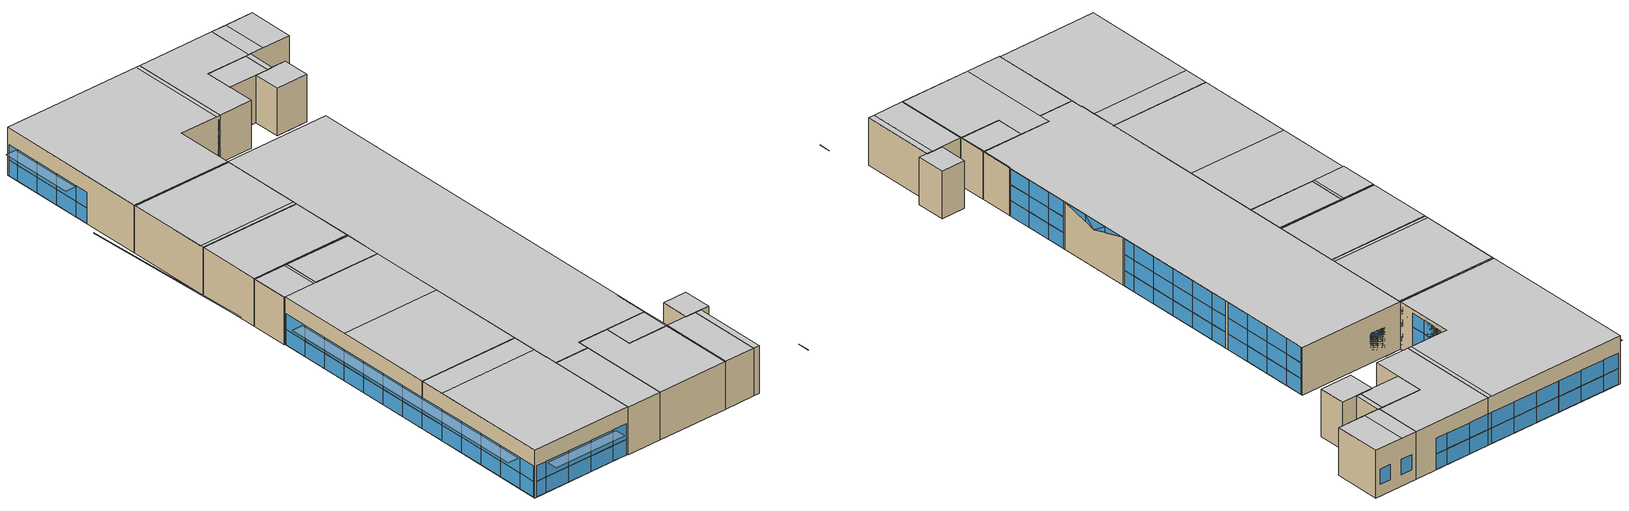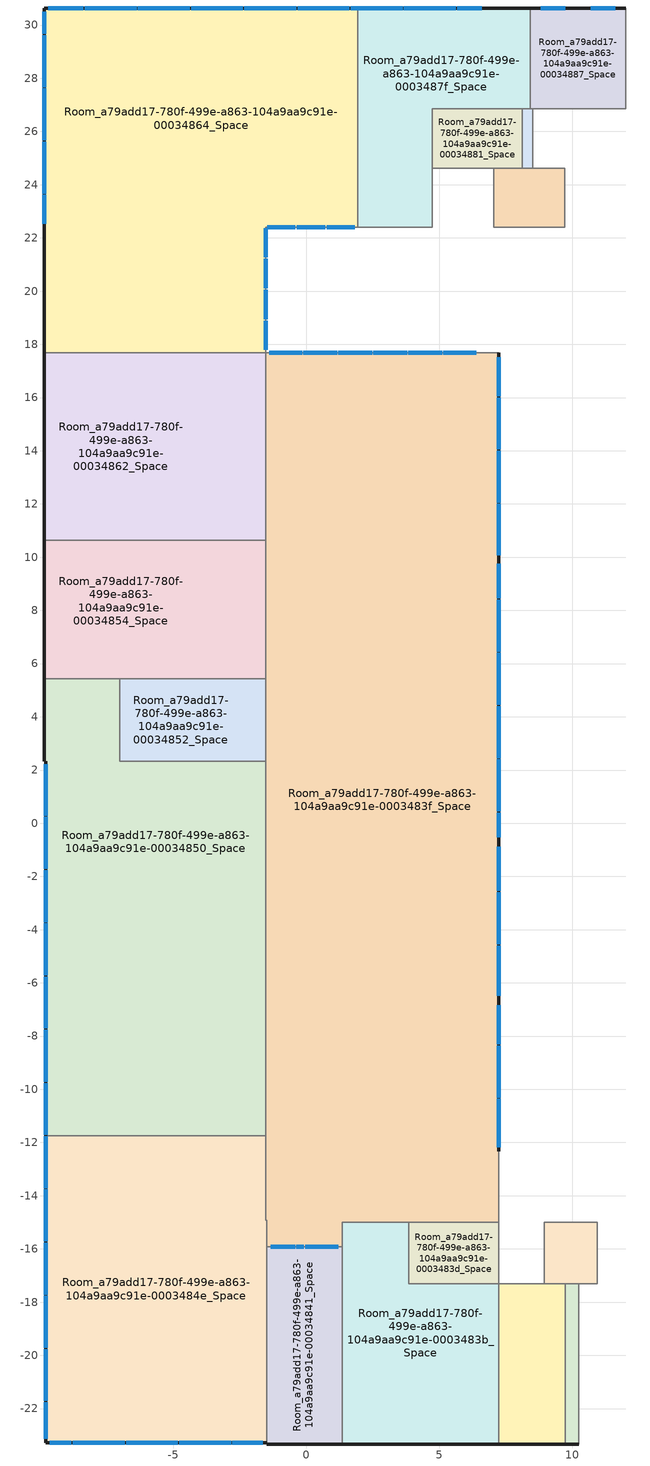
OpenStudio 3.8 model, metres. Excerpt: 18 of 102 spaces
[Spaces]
Room_a79add17-780f-499e-a863-104a9aa9c91e-00034839_Space
 floor to Room_50383581-0df4-4a83-bafb-ea6cc3265f8b-0002b4ae_Space: 9.74,-17.32 9.74,-23.33 7.24,-23.33 7.24,-17.32 z3.8
 wall outside: 7.24,-23.33 9.74,-23.33 z3.8:7.6
 wall to Room_a79add17-780f-499e-a863-104a9aa9c91e-0003483b_Space: 7.24,-17.32 7.24,-23.33 z3.8:7.6
 wall to Room_743f5bbc-171d-429b-9814-74ba7d31f499-0006657f_Space: 9.74,-23.33 9.74,-17.32 z3.8:7.6
 wall to Room_743f5bbc-171d-429b-9814-74ba7d31f499-0006657c_Space: 9.74,-17.32 8.94,-17.32 z3.8:7.6
 wall to Room_a79add17-780f-499e-a863-104a9aa9c91e-000347cb_Space: 8.94,-17.32 7.24,-17.32 z3.8:7.6
 ceiling to Room_7a4f2d19-b926-444c-8a52-5eac052b5192-00034d63_Space: 7.24,-17.32 7.24,-23.33 9.74,-23.33 9.74,-17.32 z7.6
Room_a79add17-780f-499e-a863-104a9aa9c91e-0003483b_Space
 floor to Room_50383581-0df4-4a83-bafb-ea6cc3265f8b-0002b4ad_Space: 7.24,-17.32 7.24,-23.33 1.35,-23.33 1.35,-15 3.85,-15 3.85,-17.32 z3.8
 wall outside: 1.35,-23.33 7.24,-23.33 z3.8:7.6
 wall to Room_a79add17-780f-499e-a863-104a9aa9c91e-0003483d_Space: 7.24,-17.32 3.85,-17.32 3.85,-15 z3.8:7.6
 wall to Room_a79add17-780f-499e-a863-104a9aa9c91e-0003483f_Space: 3.85,-15 1.35,-15 1.35,-15.92 z3.8:7.6
 wall to Room_a79add17-780f-499e-a863-104a9aa9c91e-00034841_Space: 1.35,-15.92 1.35,-23.33 z3.8:7.6
 ceiling to Room_7a4f2d19-b926-444c-8a52-5eac052b5192-00034d65_Space: 1.35,-15 1.35,-23.33 7.17,-23.33 7.17,-17.32 3.85,-17.32 3.85,-15 z7.6
 ceiling to Room_7a4f2d19-b926-444c-8a52-5eac052b5192-00034d63_Space: 7.17,-17.32 7.17,-23.33 7.24,-23.33 7.24,-17.32 z7.6
Room_a79add17-780f-499e-a863-104a9aa9c91e-0003483d_Space
 floor to Room_50383581-0df4-4a83-bafb-ea6cc3265f8b-0002b4ac_Space: 7.24,-15 7.24,-17.32 3.85,-17.32 3.85,-15 z3.8
 wall to Room_a79add17-780f-499e-a863-104a9aa9c91e-000347cb_Space: 7.24,-17.32 7.24,-15 z3.8:7.6
 wall to Room_a79add17-780f-499e-a863-104a9aa9c91e-0003483f_Space: 7.24,-15 3.85,-15 z3.8:7.6
 ceiling to Room_743f5bbc-171d-429b-9814-74ba7d31f499-0006654f_Space: 7.17,-15 7.17,-17.32 7.24,-17.32 7.24,-15 z7.6
 ceiling to Room_7a4f2d19-b926-444c-8a52-5eac052b5192-00034d67_Space: 3.85,-15 3.85,-17.32 7.17,-17.32 7.17,-15 z7.6
Room_a79add17-780f-499e-a863-104a9aa9c91e-0003483f_Space
 floor to Room_50383581-0df4-4a83-bafb-ea6cc3265f8b-0002b498_Space: 7.24,17.67 7.24,-15 1.35,-15 1.35,-15.92 -1.49,-15.92 -1.49,-14.93 -1.52,-14.93 -1.52,17.67 z3.8
 wall outside: 7.24,-12.34 7.24,-6.68 7.24,-0.69 7.24,17.67 z3.8:7.6
 wall to Room_a79add17-780f-499e-a863-104a9aa9c91e-000347cb_Space: 7.24,-15 7.24,-12.34 z3.8:7.6
 wall to Room_a79add17-780f-499e-a863-104a9aa9c91e-0003489e_Space: 7.24,17.67 -1.52,17.67 z3.8:7.6
 wall to Room_a79add17-780f-499e-a863-104a9aa9c91e-00034862_Space: -1.52,17.67 -1.52,10.63 z3.8:7.6
 wall to Room_a79add17-780f-499e-a863-104a9aa9c91e-00034854_Space: -1.52,10.63 -1.52,5.43 z3.8:7.6
 wall to Room_a79add17-780f-499e-a863-104a9aa9c91e-00034852_Space: -1.52,5.43 -1.52,2.33 z3.8:7.6
 wall to Room_a79add17-780f-499e-a863-104a9aa9c91e-00034850_Space: -1.52,2.33 -1.52,-11.74 z3.8:7.6
 wall to Room_a79add17-780f-499e-a863-104a9aa9c91e-0003484e_Space: -1.52,-11.74 -1.52,-14.93 -1.49,-14.93 -1.49,-15.92 z3.8:7.6
 wall to Room_a79add17-780f-499e-a863-104a9aa9c91e-00034841_Space: -1.49,-15.92 1.35,-15.92 z3.8:7.6
 window: 7.24,-0.53 7.24,0.4 / 7.24,0.45 7.24,2.4 / 7.24,2.45 7.24,4.4 / 7.24,4.45 7.24,6.4 / 7.24,6.45 7.24,8.4 / 7.24,8.45 7.24,9.75 / 7.24,10.07 7.24,12 / 7.24,12.05 7.24,14 / 7.24,14.05 7.24,16 / 7.24,16.05 7.24,17.51 / 7.24,-12.19 7.24,-10.36 / 7.24,-10.31 7.24,-8.36 / 7.24,-8.31 7.24,-6.85 z3.82:5.04; 7.24,-0.53 7.24,0.4 / 7.24,0.45 7.24,2.4 / 7.24,2.45 7.24,4.4 / 7.24,4.45 7.24,6.4 / 7.24,6.45 7.24,8.4 / 7.24,8.45 7.24,9.75 / 7.24,10.07 7.24,12 / 7.24,12.05 7.24,14 / 7.24,14.05 7.24,16 / 7.24,16.05 7.24,17.51 / 7.24,-12.19 7.24,-10.36 / 7.24,-10.31 7.24,-8.36 / 7.24,-8.31 7.24,-6.85 z5.08:6.3; 7.24,-0.53 7.24,0.4 / 7.24,0.45 7.24,2.4 / 7.24,2.45 7.24,4.4 / 7.24,4.45 7.24,6.4 / 7.24,6.45 7.24,8.4 / 7.24,8.45 7.24,9.75 / 7.24,10.07 7.24,12 / 7.24,12.05 7.24,14 / 7.24,14.05 7.24,16 / 7.24,16.05 7.24,17.51 / 7.24,-12.19 7.24,-10.36 / 7.24,-10.31 7.24,-8.36 / 7.24,-8.31 7.24,-6.85 z6.35:7.57; 7.24,-6.49,7.57 7.24,-4.6,7.06 7.24,-4.6,7.57; 7.24,-2.55,7.57 7.24,-2.55,7.12 7.24,-0.88,7.57; 7.24,-3.69,6.81 7.24,-2.6,7.1 7.24,-2.6,7.57; 7.24,-4.55,7.57 7.24,-3.69,6.81 7.24,-2.6,7.57; 7.24,-4.55,7.57 7.24,-4.55,7.04 7.24,-3.69,6.81
 window inside: -1.12,17.67 -1.4,17.67 / -0.04,-15.92 1.2,-15.92 / -0.37,-15.92 -0.09,-15.92 z3.85:5.93; 6.4,17.67 5.16,17.67 / 5.11,17.67 3.84,17.67 / 3.79,17.67 2.53,17.67 / 2.48,17.67 1.21,17.67 / 1.16,17.67 -0.11,17.67 z3.85:6.18; -0.16,17.67 -1.4,17.67 / 6.4,17.67 5.16,17.67 / 5.11,17.67 3.84,17.67 / 3.79,17.67 2.53,17.67 / 2.48,17.67 1.21,17.67 / 1.16,17.67 -0.11,17.67 / -0.04,-15.92 1.2,-15.92 / -0.37,-15.92 -0.09,-15.92 / -1.34,-15.92 -0.42,-15.92 z6.23:7.28; -0.16,17.67 -1.4,17.67 / -0.04,-15.92 1.2,-15.92 / -1.34,-15.92 -0.42,-15.92 / -0.37,-15.92 -0.09,-15.92 z5.98:6.18; -0.16,17.67 -1.07,17.67 / -1.34,-15.92 -0.42,-15.92 z3.8:5.93
 ceiling to Room_743f5bbc-171d-429b-9814-74ba7d31f499-0006654f_Space: 7.17,-12.34 7.17,-15 7.24,-15 7.24,-12.34 z7.6
 ceiling to Room_7a4f2d19-b926-444c-8a52-5eac052b5192-00034d87_Space: -1.52,17.67 -1.52,-14.93 -1.49,-14.93 -1.49,-15.92 1.35,-15.92 1.35,-15 7.17,-15 7.17,-12.34 7.24,-12.34 7.24,17.67 z7.6
Room_a79add17-780f-499e-a863-104a9aa9c91e-00034841_Space
 floor to Room_50383581-0df4-4a83-bafb-ea6cc3265f8b-0002b4aa_Space: 1.35,-15.92 1.35,-23.33 -1.49,-23.33 -1.49,-15.92 z3.8
 wall outside: -1.49,-23.28 -1.49,-23.33 1.35,-23.33 z3.8:7.6
 wall to Room_a79add17-780f-499e-a863-104a9aa9c91e-0003484e_Space: -1.49,-15.92 -1.49,-23.28 z3.8:7.6
 ceiling to Room_7a4f2d19-b926-444c-8a52-5eac052b5192-00034d71_Space: -1.49,-15.92 -1.49,-23.33 1.35,-23.33 1.35,-15.92 z7.6
Room_a79add17-780f-499e-a863-104a9aa9c91e-0003484e_Space
 floor to Room_50383581-0df4-4a83-bafb-ea6cc3265f8b-0002b4a9_Space: -1.52,-11.74 -1.52,-14.93 -1.49,-14.93 -1.49,-23.28 -9.8,-23.28 -9.8,-11.74 z3.8
 wall outside: -9.8,-11.74 -9.8,-23.28 -1.49,-23.28 z3.8:7.6
 wall to Room_a79add17-780f-499e-a863-104a9aa9c91e-00034850_Space: -1.52,-11.74 -9.8,-11.74 z3.8:7.6
 window: -9.8,-11.76 -9.8,-13.71 / -9.8,-13.76 -9.8,-15.71 / -9.8,-15.76 -9.8,-17.71 / -9.8,-17.76 -9.8,-19.71 / -9.8,-19.76 -9.8,-21.71 / -9.8,-21.76 -9.8,-23.13 / -9.65,-23.28 -8.82,-23.28 / -8.77,-23.28 -6.82,-23.28 / -6.77,-23.28 -4.82,-23.28 / -4.77,-23.28 -2.82,-23.28 / -2.77,-23.28 -1.64,-23.28 z3.82:5.04; -9.8,-11.76 -9.8,-13.71 / -9.8,-13.76 -9.8,-15.71 / -9.8,-15.76 -9.8,-17.71 / -9.8,-17.76 -9.8,-19.71 / -9.8,-19.76 -9.8,-21.71 / -9.8,-21.76 -9.8,-23.13 / -9.65,-23.28 -8.82,-23.28 / -8.77,-23.28 -6.82,-23.28 / -6.77,-23.28 -4.82,-23.28 / -4.77,-23.28 -2.82,-23.28 / -2.77,-23.28 -1.64,-23.28 z5.08:6.3
 ceiling to Room_7a4f2d19-b926-444c-8a52-5eac052b5192-00034d78_Space: -9.8,-11.74 -9.8,-13.74 -1.52,-13.74 -1.52,-11.74 z7.6
 ceiling to Room_7a4f2d19-b926-444c-8a52-5eac052b5192-00034d76_Space: -9.8,-13.74 -9.8,-23.28 -1.49,-23.28 -1.49,-14.93 -1.52,-14.93 -1.52,-13.74 z7.6
Room_a79add17-780f-499e-a863-104a9aa9c91e-00034850_Space
 floor to Room_50383581-0df4-4a83-bafb-ea6cc3265f8b-0002b4a9_Space: -1.52,-7.74 -1.52,-11.74 -9.8,-11.74 -9.8,-7.74 z3.8
 floor to Room_50383581-0df4-4a83-bafb-ea6cc3265f8b-0002b4a8_Space: -1.52,-3.74 -1.52,-7.74 -9.8,-7.74 -9.8,-3.74 z3.8
 floor to Room_50383581-0df4-4a83-bafb-ea6cc3265f8b-0002b4a6_Space: -1.52,2.33 -1.52,-3.74 -9.8,-3.74 -9.8,2.33 z3.8
 floor to Room_50383581-0df4-4a83-bafb-ea6cc3265f8b-0002b4a5_Space: -7.02,5.43 -7.02,2.33 -7.1,2.33 -7.1,5.43 z3.8
 floor to Room_50383581-0df4-4a83-bafb-ea6cc3265f8b-0002b4a4_Space: -7.1,5.43 -7.1,2.33 -9.85,2.33 -9.85,5.43 z3.8
 wall outside: -9.85,5.43 -9.85,2.33 -9.8,2.33 -9.8,-11.74 z3.8:7.6
 wall to Room_a79add17-780f-499e-a863-104a9aa9c91e-00034854_Space: -7.02,5.43 -9.85,5.43 z3.8:7.6
 wall to Room_a79add17-780f-499e-a863-104a9aa9c91e-00034852_Space: -1.52,2.33 -7.02,2.33 -7.02,5.43 z3.8:7.6
 window: -9.8,2.21 -9.8,0.29 / -9.8,0.24 -9.8,-1.71 / -9.8,-1.76 -9.8,-3.71 / -9.8,-3.76 -9.8,-5.71 / -9.8,-5.76 -9.8,-7.71 / -9.8,-7.76 -9.8,-9.71 / -9.8,-9.76 -9.8,-11.71 z3.82:5.04; -9.8,2.21 -9.8,0.29 / -9.8,0.24 -9.8,-1.71 / -9.8,-1.76 -9.8,-3.71 / -9.8,-3.76 -9.8,-5.71 / -9.8,-5.76 -9.8,-7.71 / -9.8,-7.76 -9.8,-9.71 / -9.8,-9.76 -9.8,-11.71 z5.08:6.3
 ceiling to Room_7a4f2d19-b926-444c-8a52-5eac052b5192-00034d89_Space: -9.85,5.43 -9.85,5.33 -7.02,5.33 -7.02,5.43 z7.6
 ceiling to Room_7a4f2d19-b926-444c-8a52-5eac052b5192-00034d7e_Space: -7.22,5.33 -7.22,2.33 -7.02,2.33 -7.02,5.33 z7.6
 ceiling to Room_7a4f2d19-b926-444c-8a52-5eac052b5192-00034d7c_Space: -9.85,5.33 -9.85,2.33 -7.22,2.33 -7.22,5.33 z7.6
 ceiling to Room_7a4f2d19-b926-444c-8a52-5eac052b5192-00034d7a_Space: -9.8,2.33 -9.8,-3.74 -1.52,-3.74 -1.52,2.33 z7.6
 ceiling to Room_7a4f2d19-b926-444c-8a52-5eac052b5192-00034d78_Space: -9.8,-3.74 -9.8,-11.74 -1.52,-11.74 -1.52,-3.74 z7.6
Room_a79add17-780f-499e-a863-104a9aa9c91e-00034852_Space
 floor to Room_50383581-0df4-4a83-bafb-ea6cc3265f8b-0002b4a5_Space: -1.52,5.43 -1.52,4.33 -2.4,4.33 -2.4,2.33 -7.02,2.33 -7.02,5.43 z3.8
 floor to Room_50383581-0df4-4a83-bafb-ea6cc3265f8b-0002b498_Space: -1.52,4.33 -1.52,2.33 -2.4,2.33 -2.4,4.33 z3.8
 wall to Room_a79add17-780f-499e-a863-104a9aa9c91e-00034854_Space: -1.52,5.43 -7.02,5.43 z3.8:7.6
 ceiling to Room_7a4f2d19-b926-444c-8a52-5eac052b5192-00034d89_Space: -7.02,5.43 -7.02,5.33 -1.52,5.33 -1.52,5.43 z7.6
 ceiling to Room_7a4f2d19-b926-444c-8a52-5eac052b5192-00034d7e_Space: -7.02,5.33 -7.02,2.33 -1.52,2.33 -1.52,5.33 z7.6
Room_a79add17-780f-499e-a863-104a9aa9c91e-00034854_Space
 floor outside: -4.09,10.63 -4.09,6.07 -9.85,6.07 -9.85,10.63 z3.8
 floor to Room_50383581-0df4-4a83-bafb-ea6cc3265f8b-0002b4a5_Space: -1.52,6.07 -1.52,5.43 -7.1,5.43 -7.1,6.07 z3.8
 floor to Room_50383581-0df4-4a83-bafb-ea6cc3265f8b-0002b4a4_Space: -7.1,6.07 -7.1,5.43 -9.85,5.43 -9.85,6.07 z3.8
 floor to Room_50383581-0df4-4a83-bafb-ea6cc3265f8b-0002b3a0_Space: -1.52,10.63 -1.52,6.07 -4.09,6.07 -4.09,10.63 z3.8
 wall outside: -9.85,10.63 -9.85,5.43 z3.8:7.6
 wall to Room_a79add17-780f-499e-a863-104a9aa9c91e-00034862_Space: -1.52,10.63 -9.85,10.63 z3.8:7.6
 ceiling to Room_7a4f2d19-b926-444c-8a52-5eac052b5192-00034d89_Space: -9.85,10.63 -9.85,5.43 -1.52,5.43 -1.52,10.63 z7.6
Room_a79add17-780f-499e-a863-104a9aa9c91e-00034862_Space
 floor outside: -4.09,17.67 -4.09,10.63 -9.85,10.63 -9.85,17.67 z3.8
 floor to Room_50383581-0df4-4a83-bafb-ea6cc3265f8b-0002b3a0_Space: -1.52,17.67 -1.52,10.63 -4.09,10.63 -4.09,17.67 z3.8
 wall outside: -9.85,17.67 -9.85,10.63 z3.8:7.6
 wall to Room_a79add17-780f-499e-a863-104a9aa9c91e-00034864_Space: -1.52,17.67 -9.85,17.67 z3.8:7.6
 ceiling to Room_7a4f2d19-b926-444c-8a52-5eac052b5192-00034d8d_Space: -9.85,17.67 -9.85,17.56 -1.52,17.56 -1.52,17.67 z7.6
 ceiling to Room_7a4f2d19-b926-444c-8a52-5eac052b5192-00034d8b_Space: -9.85,17.56 -9.85,10.93 -1.52,10.93 -1.52,17.56 z7.6
 ceiling to Room_7a4f2d19-b926-444c-8a52-5eac052b5192-00034d89_Space: -9.85,10.93 -9.85,10.63 -1.52,10.63 -1.52,10.93 z7.6
Room_a79add17-780f-499e-a863-104a9aa9c91e-00034864_Space
 floor outside: -4.09,22.33 -4.09,17.67 -9.85,17.67 -9.85,22.33 z3.8
 floor to Room_50383581-0df4-4a83-bafb-ea6cc3265f8b-0002b499_Space: 1.94,30.64 1.94,22.41 -1.52,22.41 -1.52,22.33 -9.85,22.33 -9.85,30.64 z3.8
 floor to Room_50383581-0df4-4a83-bafb-ea6cc3265f8b-0002b3a0_Space: -1.52,22.33 -1.52,17.67 -4.09,17.67 -4.09,22.33 z3.8
 wall outside: 1.94,30.64 -9.85,30.64 -9.85,17.67 z3.8:7.6
 wall to Room_a79add17-780f-499e-a863-104a9aa9c91e-0003489e_Space: -1.52,17.67 -1.52,22.41 1.94,22.41 z3.8:7.6
 wall to Room_a79add17-780f-499e-a863-104a9aa9c91e-0003487f_Space: 1.94,22.41 1.94,30.64 z3.8:7.6
 window: 1.94,30.64 1.67,30.64 / 1.62,30.64 -0.33,30.64 / -0.38,30.64 -2.33,30.64 / -2.38,30.64 -4.33,30.64 / -4.38,30.64 -6.33,30.64 / -6.38,30.64 -8.33,30.64 / -8.38,30.64 -9.7,30.64 / -9.85,30.49 -9.85,29.67 / -9.85,27.62 -9.85,25.67 / -9.85,25.62 -9.85,23.67 / -9.85,23.62 -9.85,22.53 / -9.85,29.62 -9.85,27.67 z3.82:5.04; 1.94,30.64 1.67,30.64 / 1.62,30.64 -0.33,30.64 / -0.38,30.64 -2.33,30.64 / -2.38,30.64 -4.33,30.64 / -4.38,30.64 -6.33,30.64 / -6.38,30.64 -8.33,30.64 / -8.38,30.64 -9.7,30.64 / -9.85,30.49 -9.85,29.67 / -9.85,27.62 -9.85,25.67 / -9.85,25.62 -9.85,23.67 / -9.85,23.62 -9.85,22.53 / -9.85,29.62 -9.85,27.67 z5.08:6.3
 window inside: -1.52,22.23 -1.52,22.26 / -1.52,21.27 -1.52,22.18 z3.8:5.93; -1.52,20.1 -1.52,21.22 / -1.52,18.93 -1.52,20.05 / -1.52,17.79 -1.52,18.88 / 0.77,22.41 1.83,22.41 / -0.36,22.41 0.72,22.41 / -1.37,22.41 -0.41,22.41 z3.85:6.18; -1.52,21.27 -1.52,22.36 / -1.52,20.1 -1.52,21.22 / -1.52,18.93 -1.52,20.05 / -1.52,17.79 -1.52,18.88 / 0.77,22.41 1.83,22.41 / -0.36,22.41 0.72,22.41 / -1.47,22.41 -0.41,22.41 z6.23:7.28; -1.52,21.27 -1.52,22.26 z5.98:6.18
 ceiling to Room_7a4f2d19-b926-444c-8a52-5eac052b5192-00034d8f_Space: 1.65,30.64 1.65,22.41 1.94,22.41 1.94,30.64 z7.6
 ceiling to Room_7a4f2d19-b926-444c-8a52-5eac052b5192-00034d8d_Space: -9.85,30.64 -9.85,17.67 -1.52,17.67 -1.52,22.41 1.65,22.41 1.65,30.64 z7.6
Room_a79add17-780f-499e-a863-104a9aa9c91e-0003487f_Space
 floor to Room_50383581-0df4-4a83-bafb-ea6cc3265f8b-0002b49a_Space: 8.41,30.64 8.41,26.86 8.22,26.86 8.22,30.64 z3.8
 floor to Room_50383581-0df4-4a83-bafb-ea6cc3265f8b-0002b499_Space: 8.22,30.64 8.22,26.86 4.74,26.86 4.74,22.41 1.94,22.41 1.94,30.64 z3.8
 wall outside: 8.41,30.64 1.94,30.64 z3.8:7.6
 wall to Room_a79add17-780f-499e-a863-104a9aa9c91e-00034887_Space: 8.41,26.86 8.41,30.64 z3.8:7.6
 wall to Room_a79add17-780f-499e-a863-104a9aa9c91e-0003489e_Space: 1.94,22.41 4.74,22.41 4.74,24.61 z3.8:7.6
 wall to Room_a79add17-780f-499e-a863-104a9aa9c91e-00034881_Space: 4.74,24.61 4.74,26.86 8.11,26.86 z3.8:7.6
 wall to Room_f6fcc905-8d54-487d-ba6b-f29c2dbf5b18-0006671b_Space: 8.11,26.86 8.41,26.86 z3.8:7.6
 window: 6.6,30.64 5.67,30.64 / 5.62,30.64 3.67,30.64 / 3.62,30.64 1.95,30.64 z3.82:5.04; 6.6,30.64 5.67,30.64 / 5.62,30.64 3.67,30.64 / 3.62,30.64 1.95,30.64 z5.08:6.3
 ceiling to Room_7a4f2d19-b926-444c-8a52-5eac052b5192-00034d8f_Space: 1.94,30.64 1.94,22.41 4.74,22.41 4.74,26.86 8.41,26.86 8.41,30.64 z7.6
Room_a79add17-780f-499e-a863-104a9aa9c91e-00034881_Space
 floor to Room_50383581-0df4-4a83-bafb-ea6cc3265f8b-0002b499_Space: 8.11,26.86 8.11,24.61 4.74,24.61 4.74,26.86 z3.8
 wall to Room_f6fcc905-8d54-487d-ba6b-f29c2dbf5b18-0006671b_Space: 8.11,24.61 8.11,26.86 z3.8:7.6
 wall to Room_a79add17-780f-499e-a863-104a9aa9c91e-0003489e_Space: 4.74,24.61 7.04,24.61 z3.8:7.6
 wall to Room_a79add17-780f-499e-a863-104a9aa9c91e-00034885_Space: 7.04,24.61 8.11,24.61 z3.8:7.6
 ceiling to Room_7a4f2d19-b926-444c-8a52-5eac052b5192-00034d8f_Space: 4.74,26.86 4.74,24.61 8.11,24.61 8.11,26.86 z7.6
Room_a79add17-780f-499e-a863-104a9aa9c91e-00034885_Space
 floor to Room_50383581-0df4-4a83-bafb-ea6cc3265f8b-0002b49b_Space: 9.71,24.61 9.71,22.41 8.22,22.41 8.22,24.61 z3.8
 floor to Room_50383581-0df4-4a83-bafb-ea6cc3265f8b-0002b499_Space: 8.22,24.61 8.22,22.41 7.04,22.41 7.04,24.61 z3.8
 wall to Room_a79add17-780f-499e-a863-104a9aa9c91e-0003489e_Space: 7.04,24.61 7.04,22.41 9.71,22.41 9.71,24.61 z3.8:7.6
 wall to Room_a79add17-780f-499e-a863-104a9aa9c91e-00034883_Space: 9.71,24.61 8.51,24.61 z3.8:7.6
 wall to Room_f6fcc905-8d54-487d-ba6b-f29c2dbf5b18-0006671b_Space: 8.51,24.61 8.11,24.61 z3.8:7.6
 ceiling to Room_7a4f2d19-b926-444c-8a52-5eac052b5192-00034d91_Space: 7.04,24.61 7.04,22.41 9.71,22.41 9.71,24.61 z7.6
Room_a79add17-780f-499e-a863-104a9aa9c91e-00034887_Space
 floor to Room_50383581-0df4-4a83-bafb-ea6cc3265f8b-0002b49a_Space: 12.01,30.64 12.01,26.86 8.41,26.86 8.41,30.64 z3.8
 wall outside: 12.01,30.64 8.41,30.64 z3.8:7.6
 wall to Room_a79add17-780f-499e-a863-104a9aa9c91e-00034889_Space: 12.01,26.86 12.01,30.64 z3.8:7.6
 wall to Room_f6fcc905-8d54-487d-ba6b-f29c2dbf5b18-0006671b_Space: 8.41,26.86 8.51,26.86 z3.8:7.6
 wall to Room_a79add17-780f-499e-a863-104a9aa9c91e-00034883_Space: 8.51,26.86 12.01,26.86 z3.8:7.6
 window: 9.73,30.64 8.81,30.64 / 11.61,30.64 10.7,30.64 z4.72:5.94
 ceiling to Room_7a4f2d19-b926-444c-8a52-5eac052b5192-00034d93_Space: 9.71,30.64 9.71,26.86 12.01,26.86 12.01,30.64 z7.6
 ceiling to Room_7a4f2d19-b926-444c-8a52-5eac052b5192-00034d8f_Space: 8.41,30.64 8.41,26.86 9.71,26.86 9.71,30.64 z7.6
Room_743f5bbc-171d-429b-9814-74ba7d31f499-0006657c_Space
 floor to Room_743f5bbc-171d-429b-9814-74ba7d31f499-00066596_Space: 10.95,-15 10.95,-17.32 8.94,-17.32 8.94,-15 z3.8
 wall to Room_a79add17-780f-499e-a863-104a9aa9c91e-000347cb_Space: 10.95,-17.32 10.95,-15 8.94,-15 8.94,-17.32 z3.8:7.6
 wall to Room_743f5bbc-171d-429b-9814-74ba7d31f499-0006657f_Space: 9.74,-17.32 10.24,-17.32 z3.8:7.6
 wall to Room_a79add17-780f-499e-a863-104a9aa9c91e-000347cd_Space: 10.24,-17.32 10.95,-17.32 z3.8:7.6
 ceiling to Room_743f5bbc-171d-429b-9814-74ba7d31f499-0006655d_Space: 8.94,-15 8.94,-17.32 10.95,-17.32 10.95,-15 z7.6
Room_743f5bbc-171d-429b-9814-74ba7d31f499-0006657f_Space
 floor to Room_743f5bbc-171d-429b-9814-74ba7d31f499-00066599_Space: 10.24,-17.32 10.24,-23.33 9.74,-23.33 9.74,-17.32 z3.8
 wall outside: 9.74,-23.33 10.24,-23.33 z3.8:7.6
 wall to Room_a79add17-780f-499e-a863-104a9aa9c91e-000347cd_Space: 10.24,-23.33 10.24,-17.32 z3.8:7.6
 ceiling to Room_743f5bbc-171d-429b-9814-74ba7d31f499-00066564_Space: 9.74,-17.32 9.74,-23.33 10.24,-23.33 10.24,-17.32 z7.6
Room_f6fcc905-8d54-487d-ba6b-f29c2dbf5b18-0006671b_Space
 floor to Room_50383581-0df4-4a83-bafb-ea6cc3265f8b-0002b49a_Space: 8.51,26.86 8.51,24.61 8.22,24.61 8.22,26.86 z3.8
 floor to Room_50383581-0df4-4a83-bafb-ea6cc3265f8b-0002b499_Space: 8.22,26.86 8.22,24.61 8.11,24.61 8.11,26.86 z3.8
 wall to Room_a79add17-780f-499e-a863-104a9aa9c91e-00034883_Space: 8.51,24.61 8.51,26.86 z3.8:7.6
 ceiling to Room_7a4f2d19-b926-444c-8a52-5eac052b5192-00034d8f_Space: 8.11,26.86 8.11,24.61 8.51,24.61 8.51,26.86 z7.6
shading: 13.67,-23.44 13.67,-24.39 / -8.85,-24.39 -2.75,-24.39 / -2.75,-24.39 -2.75,-23.44 / -2.75,-23.44 -8.85,-23.44 / -8.85,-23.44 -8.85,-24.39 / -10.89,0.31 -10.89,-21.79 / -10.89,-21.79 -9.94,-21.79 / -9.94,-21.79 -9.94,0.31 / -9.94,0.31 -10.89,0.31 / -10.89,29.64 -10.89,23.54 / -10.89,23.54 -9.94,23.54 / -9.94,23.54 -9.94,29.64 / -9.94,29.64 -10.89,29.64 z6.34:6.35; -2.75,-23.44 -2.75,-24.39 -8.85,-24.39 -8.85,-23.44 z6.34; -8.85,-23.44 -8.85,-24.39 -2.75,-24.39 -2.75,-23.44 z6.35; -9.94,0.31 -9.94,-21.79 -10.89,-21.79 -10.89,0.31 z6.34; -10.89,0.31 -10.89,-21.79 -9.94,-21.79 -9.94,0.31 z6.35; -9.94,29.64 -9.94,23.54 -10.89,23.54 -10.89,29.64 z6.34; -10.89,29.64 -10.89,23.54 -9.94,23.54 -9.94,29.64 z6.35; -10.17,6.44,4.19 -10.17,6.44,4.11 -10.17,21.47,3.66 -10.17,21.47,3.73
[Building]
Model 1: Default Construction Set=Default Generic Construction Set
[WindowMaterial:Glazing] Optical Data Type=SpectralAverage; Thickness {m}=0.006; Infrared Transmittance at Normal Incidence=0; Front Side Infrared Hemispherical Emissivity=0.84; Conductivity {W/m-K}=1; Dirt Correction Factor for Solar and Visible Transmittance=1; Solar Diffusing=No
Name | Solar Transmittance at Normal Incidence | Front Side Solar Reflectance at Normal Incidence | Back Side Solar Reflectance at Normal Incidence | Visible Transmittance at Normal Incidence | Front Side Visible Reflectance at Normal Incidence | Back Side Visible Reflectance at Normal Incidence | Back Side Infrared Hemispherical Emissivity
Generic Clear Glass | 0.77 | 0.07 | 0.07 | 0.88 | 0.08 | 0.08 | 0.84
Generic Low-e Glass | 0.45 | 0.36 | 0.36 | 0.71 | 0.21 | 0.21 | 0.047
[Material]
Name | Roughness | Thickness {m} | Conductivity {W/m-K} | Density {kg/m3} | Specific Heat {J/kg-K} | Thermal Absorptance | Solar Absorptance | Visible Absorptance
Generic Acoustic Tile | MediumSmooth | 0.02 | 0.06 | 368 | 590 | 0.9 | 0.2 | 0.2
Generic 25mm Wood | MediumSmooth | 0.0254 | 0.15 | 608 | 1630 | 0.9 | 0.5 | 0.5
Generic 50mm Insulation | MediumRough | 0.05 | 0.03 | 43 | 1210 | 0.9 | 0.7 | 0.7
Generic HW Concrete | MediumRough | 0.2 | 1.95 | 2240 | 900 | 0.9 | 0.8 | 0.8
Generic Painted Metal | Smooth | 0.0015 | 45 | 7690 | 410 | 0.9 | 0.5 | 0.5
Generic Brick | MediumRough | 0.1 | 0.9 | 1920 | 790 | 0.9 | 0.65 | 0.65
Generic Ceiling Air Gap | Smooth | 0.1 | 0.556 | 1.28 | 1000 | 0.9 | 0.7 | 0.7
Generic Wall Air Gap | Smooth | 0.1 | 0.667 | 1.28 | 1000 | 0.9 | 0.7 | 0.7
Generic Roof Membrane | MediumRough | 0.01 | 0.16 | 1120 | 1460 | 0.9 | 0.65 | 0.65
Generic 25mm Insulation | MediumRough | 0.025 | 0.03 | 43 | 1210 | 0.9 | 0.7 | 0.7
Generic LW Concrete | MediumRough | 0.1 | 0.53 | 1280 | 840 | 0.9 | 0.8 | 0.8
Generic Gypsum Board | MediumSmooth | 0.0127 | 0.16 | 800 | 1090 | 0.9 | 0.5 | 0.5
Material 1 | Smooth | 0.1 | 0.1 | 0.1 | 1400 |  | 0.65 | 0.65
[WindowMaterial:Gas]
Generic Window Air Gap: Gas Type=Air; Thickness {m}=0.0127
[Construction]
Generic Roof: Generic Roof Membrane, Generic 50mm Insulation, Generic LW Concrete, Generic Ceiling Air Gap, Generic Acoustic Tile
Generic Double Pane: Generic Low-e Glass, Generic Window Air Gap, Generic Clear Glass
Generic Underground Wall: Generic 50mm Insulation, Generic HW Concrete, Generic Wall Air Gap, Generic Gypsum Board
Generic Interior Door: Generic 25mm Wood
Generic Interior Floor: Generic Acoustic Tile, Generic Ceiling Air Gap, Generic LW Concrete
Generic Interior Wall: Generic Gypsum Board, Generic Wall Air Gap, Generic Gypsum Board
Generic Shade: Material 1
Generic Exterior Wall: Generic Brick, Generic LW Concrete, Generic 50mm Insulation, Generic Wall Air Gap, Generic Gypsum Board
Generic Interior Ceiling: Generic LW Concrete, Generic Ceiling Air Gap, Generic Acoustic Tile
Generic Underground Roof: Generic 50mm Insulation, Generic HW Concrete, Generic Ceiling Air Gap, Generic Acoustic Tile
Generic Exterior Door: Generic Painted Metal, Generic 25mm Insulation, Generic Painted Metal
Generic Ground Slab: Generic 50mm Insulation, Generic HW Concrete
Generic Single Pane: Generic Clear Glass
Generic Exposed Floor: Generic Painted Metal, Generic Ceiling Air Gap, Generic 50mm Insulation, Generic LW Concrete
[DefaultConstructionSet]
Default Generic Construction Set: Default Exterior Surface Constructions=Default Surface Constructions 2; Default Interior Surface Constructions=Default Surface Constructions 1; Default Ground Contact Surface Constructions=Default Surface Constructions 3; Default Exterior SubSurface Constructions=Default Sub Surface Constructions 2; Default Interior SubSurface Constructions=Default Sub Surface Constructions 1; Space Shading Construction=Generic Shade; Adiabatic Surface Construction=Generic Interior Wall
[DefaultSurfaceConstructions]
Name | Floor Construction | Wall Construction | Roof Ceiling Construction
Default Surface Constructions 1 | Generic Interior Floor | Generic Interior Wall | Generic Interior Ceiling
Default Surface Constructions 2 | Generic Exposed Floor | Generic Exterior Wall | Generic Roof
Default Surface Constructions 3 | Generic Ground Slab | Generic Underground Wall | Generic Underground Roof
[DefaultSubSurfaceConstructions]
Name | Fixed Window Construction | Operable Window Construction | Door Construction | Glass Door Construction | Overhead Door Construction | Skylight Construction
Default Sub Surface Constructions 1 | Generic Single Pane | Generic Single Pane | Generic Interior Door | Generic Single Pane | Generic Interior Door | Generic Single Pane
Default Sub Surface Constructions 2 | Generic Double Pane | Generic Double Pane | Generic Exterior Door | Generic Double Pane | Generic Exterior Door | Generic Double Pane
[Space] Default Construction Set=Default Generic Construction Set; Building Story=02 - Floor
Name | Thermal Zone
Room_a79add17-780f-499e-a863-104a9aa9c91e-00034839_Space | Room_a79add17-780f-499e-a863-104a9aa9c91e-00034839
Room_a79add17-780f-499e-a863-104a9aa9c91e-0003483b_Space | Room_a79add17-780f-499e-a863-104a9aa9c91e-0003483b
Room_a79add17-780f-499e-a863-104a9aa9c91e-0003483d_Space | Room_a79add17-780f-499e-a863-104a9aa9c91e-0003483d
Room_a79add17-780f-499e-a863-104a9aa9c91e-0003483f_Space | Room_a79add17-780f-499e-a863-104a9aa9c91e-0003483f
Room_a79add17-780f-499e-a863-104a9aa9c91e-00034841_Space | Room_a79add17-780f-499e-a863-104a9aa9c91e-00034841
Room_a79add17-780f-499e-a863-104a9aa9c91e-0003484e_Space | Room_a79add17-780f-499e-a863-104a9aa9c91e-0003484e
Room_a79add17-780f-499e-a863-104a9aa9c91e-00034850_Space | Room_a79add17-780f-499e-a863-104a9aa9c91e-00034850
Room_a79add17-780f-499e-a863-104a9aa9c91e-00034852_Space | Room_a79add17-780f-499e-a863-104a9aa9c91e-00034852
Room_a79add17-780f-499e-a863-104a9aa9c91e-00034854_Space | Room_a79add17-780f-499e-a863-104a9aa9c91e-00034854
Room_a79add17-780f-499e-a863-104a9aa9c91e-00034862_Space | Room_a79add17-780f-499e-a863-104a9aa9c91e-00034862
Room_a79add17-780f-499e-a863-104a9aa9c91e-00034864_Space | Room_a79add17-780f-499e-a863-104a9aa9c91e-00034864
Room_a79add17-780f-499e-a863-104a9aa9c91e-0003487f_Space | Room_a79add17-780f-499e-a863-104a9aa9c91e-0003487f
Room_a79add17-780f-499e-a863-104a9aa9c91e-00034881_Space | Room_a79add17-780f-499e-a863-104a9aa9c91e-00034881
Room_a79add17-780f-499e-a863-104a9aa9c91e-00034885_Space | Room_a79add17-780f-499e-a863-104a9aa9c91e-00034885
Room_a79add17-780f-499e-a863-104a9aa9c91e-00034887_Space | Room_a79add17-780f-499e-a863-104a9aa9c91e-00034887
Room_743f5bbc-171d-429b-9814-74ba7d31f499-0006657c_Space | Room_743f5bbc-171d-429b-9814-74ba7d31f499-0006657c
Room_743f5bbc-171d-429b-9814-74ba7d31f499-0006657f_Space | Room_743f5bbc-171d-429b-9814-74ba7d31f499-0006657f
Room_f6fcc905-8d54-487d-ba6b-f29c2dbf5b18-0006671b_Space | Room_f6fcc905-8d54-487d-ba6b-f29c2dbf5b18-0006671b
[ThermalZone] Ceiling Height {m}=3.8; Use Ideal Air Loads=No
Name | Volume {m3}
Room_a79add17-780f-499e-a863-104a9aa9c91e-00034839 | 57.1639
Room_a79add17-780f-499e-a863-104a9aa9c91e-0003483b | 156.677
Room_a79add17-780f-499e-a863-104a9aa9c91e-0003483d | 29.8245
Room_a79add17-780f-499e-a863-104a9aa9c91e-0003483f | 1097.65
Room_a79add17-780f-499e-a863-104a9aa9c91e-00034841 | 80.047
Room_a79add17-780f-499e-a863-104a9aa9c91e-0003484e | 364.155
Room_a79add17-780f-499e-a863-104a9aa9c91e-00034850 | 476.079
Room_a79add17-780f-499e-a863-104a9aa9c91e-00034852 | 64.79
Room_a79add17-780f-499e-a863-104a9aa9c91e-00034854 | 164.645
Room_a79add17-780f-499e-a863-104a9aa9c91e-00034862 | 223.025
Room_a79add17-780f-499e-a863-104a9aa9c91e-00034864 | 518.839
Room_a79add17-780f-499e-a863-104a9aa9c91e-0003487f | 140.311
Room_a79add17-780f-499e-a863-104a9aa9c91e-00034881 | 28.7973
Room_a79add17-780f-499e-a863-104a9aa9c91e-00034885 | 22.3053
Room_a79add17-780f-499e-a863-104a9aa9c91e-00034887 | 51.7412
Room_743f5bbc-171d-429b-9814-74ba7d31f499-0006657c | 17.6142
Room_743f5bbc-171d-429b-9814-74ba7d31f499-0006657f | 11.4328
Room_f6fcc905-8d54-487d-ba6b-f29c2dbf5b18-0006671b | 3.42
[BuildingStory]
02 - Floor
